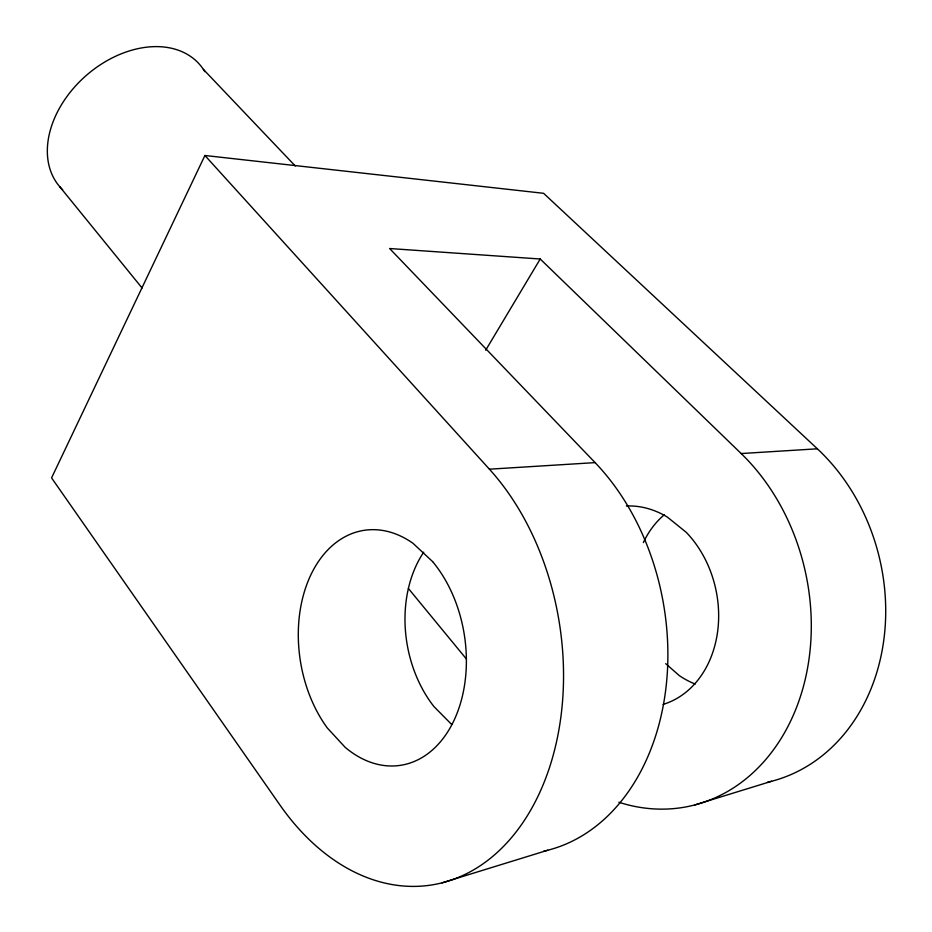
<?xml version="1.0" encoding="UTF-8"?>
<svg xmlns="http://www.w3.org/2000/svg" width="932" height="932" viewBox="0 0 932 932"><rect width="100%" height="100%" fill="white"/><g stroke="black" fill="none" stroke-linecap="round" stroke-linejoin="round"><path stroke-width="1.4" d="M204.912 155.493L51.575 477.895L280.031 805.143A238.639 167.096 81 0 0 527.046 816.222A238.639 167.096 81 0 0 489.417 469.192L204.912 155.493L543.601 193.308L817.364 448.805A192.633 159.78 76.3 0 1 883.338 643.301A192.633 159.78 76.3 0 1 767.467 782.274M485.688 350.211L540.211 259.003L741.173 453.546A203.351 162.611 77.9 0 1 798.899 701.039A203.351 162.611 77.9 0 1 618.848 802.254M442.001 882.849L547.771 850.24M694.666 804.968L771.591 781.272M489.417 469.192L595.094 462.622A223.866 166.106 80 0 1 665.471 691.695A223.866 166.106 80 0 1 543.601 851.231M741.173 453.546L817.364 448.805M540.211 259.003L389.623 248.518L595.094 462.622M665.704 663.666L679.312 675.618A96.089 79.546 76.5 0 0 695.19 684.053M451.659 724.467L433.904 706.526A111.584 82.575 80.1 0 1 423.711 552.175M203.397 69.399L295.246 165.954M408.402 588.5L466.384 658.982M59.66 186.61L142.083 288.011M643.36 542.599A96.089 79.546 76.5 0 1 664.365 514.709M626.386 506.006A101.413 80.921 78.1 0 1 667.347 517.074L686.336 532.405A101.413 80.921 78.1 0 1 717.593 631.779A101.413 80.921 78.1 0 1 663.106 704.406M62.63 189.755A92.885 66.405 -41.3 0 1 88.68 73.395A92.885 66.405 -41.3 0 1 204.807 71.659M432.623 561.612L412.969 543.274A118.9 83.006 81.1 0 0 310.391 575.848A118.9 83.006 81.1 0 0 327.342 728.009L345.155 747.313A118.9 83.006 81.1 0 0 453.989 720.436A118.9 83.006 81.1 0 0 432.623 561.612"/></g></svg>
